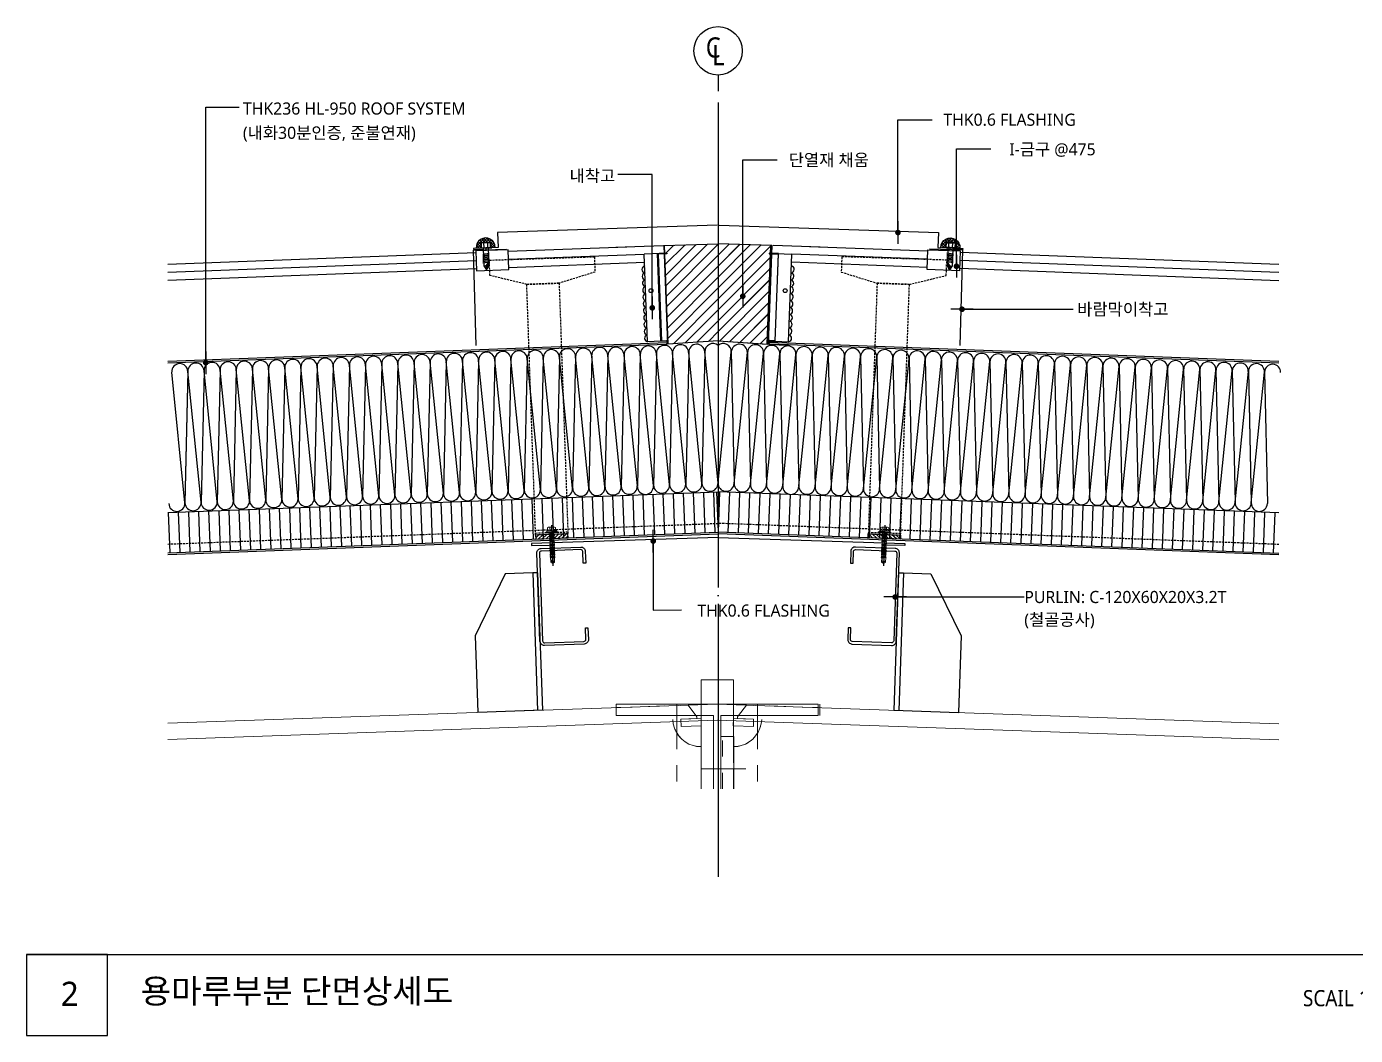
# Model space of a CAD drawing. Header units: millimetres. Extents: x -1365 to 31821, y 84 to 2865.
# Drawn here: x 23780 to 25424, y 105 to 1353 of the extents above; entities that cross this region are included whole.
import ezdxf
from ezdxf.enums import TextEntityAlignment as Align

# ---------------------------------------------------------------- set-up
doc = ezdxf.new("R2010")
doc.units = ezdxf.units.MM
doc.header["$LTSCALE"] = 10
for name, pattern in [('CEN', [62, 60, -1, 0, -1]), ('CENTER', [2, 1.25, -0.25, 0.25, -0.25]), ('HID', [0.375, 0.25, -0.125]), ('XKITLINE00', [0]), ('XKITLINE02', [4, 2, -2])]:
    doc.linetypes.add(name, pattern=pattern)
for name, color, linetype in [('0-8', 8, 'Continuous'), ('1', 7, 'Continuous'), ('2', 1, 'CENTER'), ('3', 3, 'Continuous'), ('3SEC', 3, 'Continuous'), ('4ELE', 4, 'Continuous'), ('6', 6, 'Continuous'), ('[]단열재', 8, 'Continuous'), ('A-ELE-9', 9, 'Continuous'), ('A-STL4', 4, 'Continuous'), ('AA-AXIS-BUBL', 3, 'Continuous'), ('AA-AXIS-LINE', 1, 'CEN'), ('AA-CLXK-CNTL(BLBR)', 11, 'CEN'), ('BOLT', 7, 'Continuous'), ('DIM', 7, 'Continuous'), ('ETC', 8, 'Continuous'), ('SYM-LEAD', 6, 'Continuous'), ('TEXT', 3, 'Continuous'), ('기호', 7, 'Continuous'), ('치수선', 1, 'Continuous')]:
    doc.layers.add(name, color=color, linetype=linetype)
for name, color, linetype, lineweight in [('_0', 7, 'Continuous', 15), ('Part', 1, 'Continuous', 0), ('SCREW', 9, 'Continuous', 5)]:
    doc.layers.add(name, color=color, linetype=linetype, lineweight=lineweight)
doc.styles.add('돋움', font='malgun.ttf', dxfattribs={"width": 0.9})
doc.styles.add('맑은고딕', font='malgun.ttf')
doc.styles.add('스타일1', font='malgun.ttf')
doc.dimstyles.new('GAUN-10', dxfattribs={"dimscale": 10, "dimtxt": 1.5, "dimasz": 0.7, "dimexe": 1, "dimexo": 1, "dimgap": 0.5, "dimtad": 1, "dimdec": 0, "dimzin": 1, "dimdsep": 46, "dimlunit": 6, "dimtxsty": '맑은고딕', "dimblk": 'CJDOT', "dimcen": 0.09, "dimdle": 1, "dimclrd": 256, "dimclre": 256, "dimclrt": 3, "dimadec": 0, "dimazin": 0, "dimtfac": 1, "dimtdec": 0, "dimtix": 1, "dimtmove": 2, "dimatfit": 3, "dimldrblk": 'CJDOT', "dimfxl": 1, "dimtolj": 1, "dimtzin": 1, "dimarcsym": 0})
pattern_1 = [(45.13625417, (-4808169.62, 2404496.118), (-6.751189883, 6.71915621), [])]

# ---------------------------------------------------------------- blocks, each defined once
blk = doc.blocks.new('AFSFSADFASDF')
at = {"layer": '0-8'}
h = blk.add_hatch(dxfattribs=at)
h.set_pattern_fill('ANSI37', color=256, scale=20, angle=-1.9284)
h.set_pattern_definition([(43.07158, (-4934.1666, -2357.663), (-1.7072787, 1.8262528), []), (133.07158, (-4934.1666, -2357.663), (-1.8262528, -1.7072787), [])])
edge = h.paths.add_edge_path()
edge.add_arc((-22, 77.9), 9.93, 107.6261, 108.5104)
edge.add_line((-25.2, 87.4), (-25.2, 87.3))
edge.add_line((-25.2, 87.3), (-25, 87.4))
edge = h.paths.add_edge_path()
edge.add_line((-35.2, 81.9), (-33.2, 81.9))
edge.add_line((-33.2, 81.9), (-33.2, 87.9))
edge.add_line((-33.2, 87.9), (-33.1, 87.9))
edge.add_line((-33.1, 87.9), (-27.6, 87.9))
edge.add_line((-27.6, 87.9), (-22.1, 87.9))
edge.add_line((-22.1, 87.9), (-22, 87.9))
edge.add_line((-22, 87.9), (-22, 81.9))
edge.add_line((-22, 81.9), (-20, 81.9))
edge.add_line((-20, 81.9), (-20, 81.5))
edge.add_line((-20, 81.5), (-15.9, 81.5))
edge.add_arc((-27.6, 82), 11.7, 357.6088, 542.3912)
edge.add_line((-39.3, 81.5), (-35.2, 81.5))
edge.add_line((-35.2, 81.5), (-35.2, 81.9))
at = {"layer": '6'}
for p, q in [((-33.2, 87.9), (-22, 87.9)), ((-33.2, 87.9), (-33.2, 81.9)), ((-30, 87.4), (-30, 81.9)), ((-25.2, 87.4), (-25.2, 81.9)), ((-22, 87.9), (-22, 81.9)), ((-35.2, 81.9), (-20, 81.9)), ((-35.2, 81.9), (-35.2, 81.3)), ((-35.2, 81.3), (-20, 81.3)), ((-31.6, 73.7), (-23.6, 74.7)), ((-31.6, 72.2), (-23.6, 73.2)), ((-31.6, 70.7), (-23.6, 71.7)), ((-31.6, 69.2), (-23.6, 70.2)), ((-31.6, 67.7), (-23.6, 68.7)), ((-31.6, 66.2), (-23.6, 67.2)), ((-20, 81.9), (-20, 81.3)), ((-31.6, 64.7), (-23.6, 65.7)), ((-31.6, 63.2), (-23.6, 64.2)), ((-30.6, 59.1), (-27.6, 54.1)), ((-28, 58.6), (-24.7, 63.7)), ((-28, 58.6), (-27.6, 54.1)), ((-24.6, 64.1), (-27.6, 54.1)), ((-27.6, 54.1), (-24.6, 58.8))]:
    blk.add_line(p, q, dxfattribs=at)
at = {"layer": '6', "linetype": 'Continuous'}
for p, q in [((-30.6, 81.3), (-30.6, 59.1)), ((-24.6, 81.3), (-24.6, 58.8))]:
    blk.add_line(p, q, dxfattribs=at)
at = {"layer": '6'}
for centre, radius, start, end in [((-33.1, 77.9), 9.93, 71.4896, 90.2697), ((-27.6, 82), 5.86, 65.8363, 114.1637), ((-22, 77.9), 9.93, 89.7303, 108.5104), ((-29.6, 57.2), 2.12, 40.9509, 118.0919)]:
    blk.add_arc(centre, radius, start, end, dxfattribs=at)
at = {"layer": '치수선'}
blk.add_arc((-27.6, 82), 11.7, 357.6088, 182.3912, dxfattribs=at)
blk = doc.blocks.new('dsgfdsgsfdgfdsgsdfgfdsg')
at = {"layer": 'AA-CLXK-CNTL(BLBR)', "color": 1}
blk.add_line((-48395.6, -8302.7), (-48395.6, -8353), dxfattribs=at)
at = {"layer": 'SCREW', "color": 8}
for p, q in [((-48403.6, -8311.4), (-48401.1, -8310.2)), ((-48403.6, -8311.4), (-48387.6, -8311.4)), ((-48403.6, -8311.4), (-48403.3, -8312.2)), ((-48388, -8312.2), (-48403.3, -8312.2)), ((-48400.6, -8305.7), (-48400.6, -8309.4)), ((-48399.3, -8305.2), (-48392, -8305.2)), ((-48398.8, -8314.1), (-48392.5, -8313.6)), ((-48398.8, -8314.1), (-48398.1, -8313.7)), ((-48398.8, -8314.1), (-48398.1, -8314.4)), ((-48398.8, -8315.9), (-48392.5, -8315.4)), ((-48398.8, -8315.9), (-48398.1, -8315.5)), ((-48398.8, -8315.9), (-48398.1, -8316.2)), ((-48398.8, -8317.7), (-48392.5, -8317.2)), ((-48398.8, -8317.7), (-48398.1, -8317.3)), ((-48398.1, -8313.7), (-48398.1, -8312.2)), ((-48398.1, -8313.7), (-48393.2, -8313.2)), ((-48398.1, -8314.4), (-48393.2, -8313.9)), ((-48398.1, -8315.5), (-48398.1, -8314.4)), ((-48398.1, -8315.5), (-48398.1, -8314.4)), ((-48398.1, -8315.5), (-48393.2, -8315)), ((-48398.1, -8316.2), (-48393.2, -8315.7)), ((-48398.1, -8317.3), (-48398.1, -8316.2)), ((-48398.1, -8317.3), (-48398.1, -8316.2)), ((-48398.1, -8317.3), (-48393.2, -8316.8)), ((-48397.9, -8305.7), (-48397.9, -8309.4)), ((-48393.4, -8305.7), (-48393.4, -8309.4)), ((-48393.2, -8313.2), (-48393.2, -8312.2)), ((-48392.5, -8313.6), (-48393.2, -8313.2)), ((-48392.5, -8313.6), (-48393.2, -8313.9)), ((-48393.2, -8315), (-48393.2, -8313.9)), ((-48393.2, -8315), (-48393.2, -8313.9)), ((-48392.5, -8315.4), (-48393.2, -8315)), ((-48392.5, -8315.4), (-48393.2, -8315.7)), ((-48393.2, -8316.8), (-48393.2, -8315.7)), ((-48393.2, -8316.8), (-48393.2, -8315.7)), ((-48392.5, -8317.2), (-48393.2, -8316.8)), ((-48392.5, -8317.2), (-48393.2, -8317.5)), ((-48390.6, -8305.7), (-48390.6, -8309.4)), ((-48387.6, -8311.4), (-48390.1, -8310.2)), ((-48387.6, -8311.4), (-48388, -8312.2)), ((-48398.8, -8317.7), (-48398.1, -8318)), ((-48398.8, -8319.5), (-48392.5, -8319)), ((-48398.8, -8319.5), (-48398.1, -8319.1)), ((-48398.8, -8319.5), (-48398.1, -8319.8)), ((-48398.8, -8321.3), (-48392.5, -8320.8)), ((-48398.8, -8321.3), (-48398.1, -8320.9)), ((-48398.8, -8321.3), (-48398.1, -8321.6)), ((-48398.8, -8323.1), (-48392.5, -8322.6)), ((-48398.8, -8323.1), (-48398.1, -8322.7)), ((-48398.8, -8323.1), (-48398.1, -8323.4)), ((-48398.8, -8324.9), (-48392.5, -8324.4)), ((-48398.8, -8324.9), (-48398.1, -8324.5)), ((-48398.8, -8324.9), (-48398.1, -8325.2)), ((-48398.8, -8326.7), (-48392.5, -8326.2)), ((-48398.8, -8326.7), (-48398.1, -8326.3)), ((-48398.8, -8326.7), (-48398.1, -8327)), ((-48398.8, -8328.5), (-48392.5, -8328)), ((-48398.8, -8328.5), (-48398.1, -8328.1)), ((-48398.8, -8328.5), (-48398.1, -8328.8)), ((-48398.8, -8330.3), (-48392.5, -8329.8)), ((-48398.8, -8330.3), (-48398.1, -8329.9)), ((-48398.8, -8330.3), (-48398.1, -8330.6)), ((-48398.8, -8332.1), (-48392.5, -8331.6)), ((-48398.8, -8332.1), (-48398.1, -8331.7)), ((-48398.8, -8332.1), (-48398.1, -8332.4)), ((-48398.8, -8333.9), (-48392.5, -8333.4)), ((-48398.8, -8333.9), (-48398.1, -8333.5)), ((-48398.8, -8333.9), (-48398.1, -8334.2)), ((-48398.1, -8318), (-48393.2, -8317.5)), ((-48398.1, -8320.9), (-48398.1, -8318)), ((-48398.1, -8319.1), (-48398.1, -8318)), ((-48398.1, -8319.1), (-48393.2, -8318.6)), ((-48398.1, -8319.8), (-48393.2, -8319.3)), ((-48398.1, -8320.9), (-48398.1, -8319.8)), ((-48398.1, -8320.9), (-48393.2, -8320.4)), ((-48398.1, -8321.6), (-48393.2, -8321.1)), ((-48398.1, -8322.7), (-48398.1, -8321.6)), ((-48398.1, -8322.7), (-48393.2, -8322.2)), ((-48398.1, -8323.4), (-48393.2, -8322.9)), ((-48398.1, -8324.5), (-48398.1, -8323.4)), ((-48398.1, -8324.5), (-48393.2, -8324)), ((-48398.1, -8325.2), (-48393.2, -8324.7)), ((-48398.1, -8326.3), (-48398.1, -8325.2)), ((-48398.1, -8326.3), (-48393.2, -8325.8)), ((-48398.1, -8327), (-48393.2, -8326.5)), ((-48398.1, -8328.1), (-48398.1, -8327)), ((-48398.1, -8328.1), (-48393.2, -8327.6)), ((-48398.1, -8328.8), (-48393.2, -8328.3)), ((-48398.1, -8329.9), (-48398.1, -8328.8)), ((-48398.1, -8329.9), (-48393.2, -8329.4)), ((-48398.1, -8330.6), (-48393.2, -8330.1)), ((-48398.1, -8331.7), (-48398.1, -8330.6)), ((-48398.1, -8331.7), (-48393.2, -8331.2)), ((-48398.1, -8332.4), (-48393.2, -8331.9)), ((-48398.1, -8333.5), (-48398.1, -8332.4)), ((-48398.1, -8333.5), (-48393.2, -8333)), ((-48398.1, -8334.2), (-48393.2, -8333.7)), ((-48393.2, -8318.6), (-48393.2, -8317.5)), ((-48393.2, -8318.6), (-48393.2, -8317.5)), ((-48392.5, -8319), (-48393.2, -8318.6)), ((-48392.5, -8319), (-48393.2, -8319.3)), ((-48393.2, -8320.4), (-48393.2, -8319.3)), ((-48393.2, -8320.4), (-48393.2, -8319.3)), ((-48392.5, -8320.8), (-48393.2, -8320.4)), ((-48392.5, -8320.8), (-48393.2, -8321.1)), ((-48393.2, -8322.2), (-48393.2, -8321.1)), ((-48392.5, -8322.6), (-48393.2, -8322.2)), ((-48392.5, -8322.6), (-48393.2, -8322.9)), ((-48393.2, -8324), (-48393.2, -8322.9)), ((-48392.5, -8324.4), (-48393.2, -8324)), ((-48392.5, -8324.4), (-48393.2, -8324.7)), ((-48393.2, -8325.8), (-48393.2, -8324.7)), ((-48392.5, -8326.2), (-48393.2, -8325.8)), ((-48392.5, -8326.2), (-48393.2, -8326.5)), ((-48393.2, -8327.6), (-48393.2, -8326.5)), ((-48392.5, -8328), (-48393.2, -8327.6)), ((-48392.5, -8328), (-48393.2, -8328.3)), ((-48393.2, -8329.4), (-48393.2, -8328.3)), ((-48392.5, -8329.8), (-48393.2, -8329.4)), ((-48392.5, -8329.8), (-48393.2, -8330.1)), ((-48393.2, -8331.2), (-48393.2, -8330.1)), ((-48392.5, -8331.6), (-48393.2, -8331.2)), ((-48392.5, -8331.6), (-48393.2, -8331.9)), ((-48393.2, -8333), (-48393.2, -8331.9)), ((-48392.5, -8333.4), (-48393.2, -8333)), ((-48392.5, -8333.4), (-48393.2, -8333.7)), ((-48393.2, -8334.8), (-48393.2, -8333.7)), ((-48398.8, -8335.7), (-48392.5, -8335.2)), ((-48398.8, -8335.7), (-48398.1, -8335.3)), ((-48398.8, -8335.7), (-48398.1, -8336)), ((-48398.8, -8337.5), (-48392.5, -8337)), ((-48398.8, -8337.5), (-48398.1, -8337.1)), ((-48398.8, -8337.5), (-48398.1, -8337.8)), ((-48398.8, -8339.3), (-48392.5, -8338.8)), ((-48398.8, -8339.3), (-48398.1, -8338.9)), ((-48398.8, -8339.3), (-48398.1, -8339.6)), ((-48398.8, -8341.1), (-48392.5, -8340.6)), ((-48398.8, -8341.1), (-48398.1, -8340.7)), ((-48398.8, -8341.1), (-48398.1, -8341.4)), ((-48398.8, -8342.9), (-48392.5, -8342.4)), ((-48398.8, -8342.9), (-48398.1, -8342.5)), ((-48398.8, -8342.9), (-48398.1, -8343.2)), ((-48398.1, -8335.3), (-48398.1, -8334.2)), ((-48398.1, -8335.3), (-48393.2, -8334.8)), ((-48398.1, -8336), (-48393.2, -8335.5)), ((-48398.1, -8337.1), (-48398.1, -8336)), ((-48398.1, -8337.1), (-48393.2, -8336.6)), ((-48398.1, -8337.8), (-48393.2, -8337.3)), ((-48398.1, -8338.9), (-48398.1, -8337.8)), ((-48398.1, -8338.9), (-48393.2, -8338.4)), ((-48398.1, -8339.6), (-48393.2, -8339.1)), ((-48398.1, -8340.7), (-48398.1, -8339.6)), ((-48398.1, -8340.7), (-48393.2, -8340.2)), ((-48398.1, -8341.4), (-48393.2, -8340.9)), ((-48398.1, -8342.5), (-48398.1, -8341.4)), ((-48398.1, -8342.5), (-48393.2, -8342)), ((-48398.1, -8343.2), (-48397, -8343.1)), ((-48397.9, -8348.4), (-48397.9, -8343.2)), ((-48397.9, -8343.2), (-48397.9, -8343.2)), ((-48397.4, -8344), (-48397.9, -8344.2)), ((-48395.6, -8350.2), (-48397.9, -8348.4)), ((-48397.8, -8348.2), (-48397.8, -8344.1)), ((-48395.6, -8350.2), (-48397.8, -8348.2)), ((-48397, -8343.1), (-48397.4, -8344)), ((-48397.4, -8344), (-48397.4, -8347.4)), ((-48397.4, -8347.4), (-48395.6, -8350.2)), ((-48396, -8343), (-48393.1, -8342.7)), ((-48394.8, -8347.2), (-48395.6, -8350.2)), ((-48395.6, -8350.2), (-48393.1, -8348.4)), ((-48394.8, -8347.2), (-48393.1, -8348.4)), ((-48392.5, -8335.2), (-48393.2, -8334.8)), ((-48392.5, -8335.2), (-48393.2, -8335.5)), ((-48393.2, -8336.6), (-48393.2, -8335.5)), ((-48392.5, -8337), (-48393.2, -8336.6)), ((-48392.5, -8337), (-48393.2, -8337.3)), ((-48393.2, -8338.4), (-48393.2, -8337.3)), ((-48392.5, -8338.8), (-48393.2, -8338.4)), ((-48392.5, -8338.8), (-48393.2, -8339.1)), ((-48393.2, -8340.2), (-48393.2, -8339.1)), ((-48392.5, -8340.6), (-48393.2, -8340.2)), ((-48392.5, -8340.6), (-48393.2, -8340.9)), ((-48393.2, -8342), (-48393.2, -8340.9)), ((-48392.5, -8342.4), (-48393.2, -8342)), ((-48392.5, -8342.4), (-48393.1, -8342.7)), ((-48393.1, -8342.7), (-48393.1, -8348.4))]:
    blk.add_line(p, q, dxfattribs=at)
blk.add_lwpolyline([(-48389.6, -8310), (-48389.6, -8309.5, 0.414214), (-48389.8, -8309.4), (-48400.6, -8309.4), (-48401.5, -8309.4, 0.414214), (-48401.6, -8309.5), (-48401.6, -8310, 0.414214), (-48401.5, -8310.2), (-48389.8, -8310.2, 0.414214)], format="xyb", close=True, dxfattribs=at)
for centre, radius, start, end in [((-48399.3, -8307.2), 2.07, 48.3968, 131.6032), ((-48395.6, -8310.3), 5.11, 63.8596, 116.1404), ((-48392, -8307.2), 2.07, 48.3968, 131.6032), ((-48396.3, -8344.4), 1.41, 2.6881, 120.338), ((-48405, -8346.3), 10.3, 354.5451, 11.0231)]:
    blk.add_arc(centre, radius, start, end, dxfattribs=at)
blk = doc.blocks.new('sfsfdafasgf')
at = {"layer": '1'}
h = blk.add_hatch(dxfattribs=at)
h.set_pattern_fill('ANSI31', color=256, angle=-6.0729)
h.set_pattern_definition([(38.927099766, (-5138373.1993, 6729294.5468), (-1.994951182, 2.4699787006), [])])
h.paths.add_polyline_path([(-927.1, 495.5), (-927.2, 490.5), (-887.2, 489.2), (-887.1, 494.2)])
blk.add_lwpolyline([(-927.1, 495.5), (-927.2, 490.5), (-887.2, 489.2), (-887.1, 494.2)], close=True, dxfattribs=at)
at = {"layer": '4ELE', "linetype": 'HID'}
for points in [[(-831.6, 815), (-876.8, 804.3), (-916.8, 805.6), (-961.5, 819.6), (-960.9, 838.6), (-831, 834), (-831.6, 815)], [(-876.8, 804.3), (-887.1, 494.2), (-927.1, 495.5), (-916.8, 805.6)]]:
    blk.add_lwpolyline(points, close=True, dxfattribs=at)
at = {"layer": '_0', "linetype": 'ByBlock'}
blk.add_lwpolyline([(-887.1, 494.2), (-927.1, 495.5), (-927.2, 490.5), (-887.2, 489.2)], close=True, dxfattribs=at)
at = {"xscale": -1, "rotation": 358.1013737809316}
blk.add_blockref('dsgfdsgsfdgfdsgsdfgfdsg', (-49000.7, 10407.9), dxfattribs=at)
blk = doc.blocks.new('CJDOT')
blk.add_line((-2, 0), (2, 0))
at = {"const_width": 0.5}
blk.add_lwpolyline([(-0.25, 0, 1), (0.25, 0, 1)], format="xyb", close=True, dxfattribs=at)
blk = doc.blocks.new('PURLIN-120x60')
at = {"layer": 'A-ELE-9', "linetype": 'ByBlock'}
for p, q in [((-40, 170), (-80, 95)), ((-6, 170), (-40, 170)), ((-6, 170), (-6, 0)), ((0, 170), (0, 0)), ((-80, 95), (-80, 0)), ((0, 0), (-80, 0))]:
    blk.add_line(p, q, dxfattribs=at)
at = {"layer": 'A-ELE-9'}
blk.add_line((0, 170), (-6, 170), dxfattribs=at)
at = {"layer": 'A-STL4'}
blk.add_lwpolyline([(56.8, 100), (60, 100), (60, 85.4, -0.414214), (54.6, 80), (5.5, 80, -0.414214), (0, 85.4), (0, 194.6, -0.414214), (5.5, 200), (54.6, 200, -0.414214), (60, 194.6), (60, 180), (56.8, 180), (56.8, 194.3, 0.414214), (54.3, 196.8), (5.8, 196.8, 0.414214), (3.2, 194.3), (3.2, 85.7, 0.414214), (5.8, 83.2), (54.3, 83.2, 0.414214), (56.8, 85.7)], format="xyb", close=True, dxfattribs=at)

msp = doc.modelspace()

# ---------------------------------------------------------------- hatches: boundary and pattern name
at = {"layer": '1', "linetype": 'Continuous'}
h = msp.add_hatch(dxfattribs=at)
h.set_pattern_fill('ANSI31', color=8, scale=3, angle=0.1363, style=0)
h.set_pattern_definition(pattern_1)
h.paths.add_polyline_path([(24569.3, 1082.2), (24635.9, 1084.2), (24635.9, 964.3), (24573.9, 960.1)])
h = msp.add_hatch(dxfattribs=at)
h.set_pattern_fill('ANSI31', color=8, scale=3, angle=0.1363, style=0)
h.set_pattern_definition(pattern_1)
h.paths.add_polyline_path([(24701.2, 1082.2), (24635.9, 1084.2), (24635.9, 964.3), (24696.6, 960.1)])
h = msp.add_hatch(dxfattribs=at)
h.set_pattern_fill('ANSI31', color=8, scale=3, angle=0.1363, style=0)
h.set_pattern_definition(pattern_1)
h.paths.add_polyline_path([(24702.5, 1082.2), (24635.9, 1084.2), (24635.9, 964.3), (24697.9, 960.1)])
at = {"layer": '[]단열재'}
h = msp.add_hatch(dxfattribs=at)
h.set_pattern_fill('ANSI31', color=256, scale=100, angle=45)
h.set_pattern_definition([(272.1544, (24550.193, 919.3), (12.49116, 0.4699), [])])
h.paths.add_polyline_path([(23955.4, 751.8), (23955.4, 701.8), (24635.8, 727.4), (24633.9, 777.3)])
h = msp.add_hatch(dxfattribs=at)
h.set_pattern_fill('ANSI31', color=256, scale=100, angle=45)
h.set_pattern_definition([(87.8456, (24635.877, 725.384), (-12.49116, 0.4699), [])])
h.paths.add_polyline_path([(25329.4, 701.3), (25329.4, 751.3), (24637.8, 777.3), (24636, 727.4)])

# ---------------------------------------------------------------- linework, layer by layer
for p, q in [((24363.1, 1079.6), (24363.1, 1079.6)), ((24572.6, 1072.5), (24544.6, 1071.4)), ((24569.3, 1082.4), (24573.8, 960.2)), ((24702.5, 1082.4), (24697.9, 960.2)), ((24699.1, 1072.5), (24727.1, 1071.4)), ((24908.6, 1079.6), (24908.6, 1079.6)), ((24565.1, 963.7), (24548.7, 963.1)), ((24706.6, 963.7), (24723, 963.1)), ((23780.5, 205), (27217.4, 205))]:
    msp.add_line(p, q)
msp.add_lwpolyline([(23780.5, 105), (23880.5, 105), (23880.5, 205), (23780.5, 205)], close=True)
at = {"layer": '1', "color": 7}
for p, q in [((24548.7, 963.1), (24544.6, 1071.4)), ((24723, 963.1), (24727.1, 1071.4))]:
    msp.add_line(p, q, dxfattribs=at)
at = {"layer": '1', "color": 8, "linetype": 'Continuous'}
for p, q in [((24279.8, 937.6), (24276.2, 774.9)), ((24296.1, 775.6), (24279.8, 937.6)), ((24299.7, 938.4), (24296.1, 775.6)), ((24316.1, 776.4), (24299.7, 938.4)), ((24319.7, 939.1), (24316.1, 776.4)), ((24336.1, 777.2), (24319.7, 939.1)), ((24339.7, 939.9), (24336.1, 777.2)), ((24356.1, 777.9), (24339.7, 939.9)), ((24359.7, 940.6), (24356.1, 777.9)), ((24376.1, 778.7), (24359.7, 940.6)), ((24379.7, 941.4), (24376.1, 778.7)), ((24396.1, 779.4), (24379.7, 941.4)), ((24399.7, 942.1), (24396.1, 779.4)), ((24416.1, 780.2), (24399.7, 942.1)), ((24419.7, 942.9), (24416.1, 780.2)), ((24436, 780.9), (24419.7, 942.9)), ((24439.6, 943.6), (24436, 780.9)), ((24456, 781.7), (24439.6, 943.6)), ((24459.6, 944.4), (24456, 781.7)), ((24476, 782.4), (24459.6, 944.4)), ((24479.6, 945.1), (24476, 782.4)), ((24496, 783.2), (24479.6, 945.1)), ((24499.6, 945.9), (24496, 783.2)), ((24516, 783.9), (24499.6, 945.9)), ((24519.6, 946.6), (24516, 783.9)), ((24536, 784.7), (24519.6, 946.6)), ((24539.6, 947.4), (24536, 784.7)), ((24539.6, 947.4), (24536, 784.7)), ((24539.8, 946.2), (24539.6, 947.4)), ((24556, 785.4), (24539.6, 947.4)), ((24559.6, 948.1), (24556, 785.4)), ((24575.9, 786.2), (24559.6, 948.1)), ((24579.5, 948.9), (24575.9, 786.2)), ((24595.9, 786.9), (24579.5, 948.9)), ((24599.5, 949.6), (24595.9, 786.9)), ((24615.9, 787.7), (24599.5, 949.6)), ((24619.5, 950.4), (24615.9, 787.7)), ((24635.9, 788.4), (24619.5, 950.4)), ((24635.9, 788.4), (24652.2, 950.4)), ((24652.2, 950.4), (24655.8, 787.7)), ((24655.8, 787.7), (24672.2, 949.6)), ((24672.2, 949.6), (24675.8, 786.9)), ((24675.8, 786.9), (24692.2, 948.9)), ((24692.2, 948.9), (24695.8, 786.2)), ((24695.8, 786.2), (24712.2, 948.1)), ((24712.2, 948.1), (24715.8, 785.4)), ((24715.8, 785.4), (24732.2, 947.4)), ((24731.9, 946.2), (24732.2, 947.4)), ((24732.2, 947.4), (24735.8, 784.7)), ((24732.2, 947.4), (24735.8, 784.7)), ((24735.8, 784.7), (24752.2, 946.6)), ((24752.2, 946.6), (24755.8, 783.9)), ((24755.8, 783.9), (24772.1, 945.9)), ((24772.1, 945.9), (24775.8, 783.2)), ((24775.8, 783.2), (24792.1, 945.1)), ((24792.1, 945.1), (24795.7, 782.4)), ((24795.7, 782.4), (24812.1, 944.4)), ((24812.1, 944.4), (24815.7, 781.7)), ((24815.7, 781.7), (24832.1, 943.6)), ((24832.1, 943.6), (24835.7, 780.9)), ((24835.7, 780.9), (24852.1, 942.9)), ((24852.1, 942.9), (24855.7, 780.2)), ((24855.7, 780.2), (24872.1, 942.1)), ((24872.1, 942.1), (24875.7, 779.4)), ((24875.7, 779.4), (24892.1, 941.4)), ((24892.1, 941.4), (24895.7, 778.7)), ((24895.7, 778.7), (24912.1, 940.6)), ((24912.1, 940.6), (24915.7, 777.9)), ((24915.7, 777.9), (24932, 939.9)), ((24932, 939.9), (24935.6, 777.2)), ((24935.6, 777.2), (24952, 939.1)), ((24952, 939.1), (24955.6, 776.4)), ((24955.6, 776.4), (24972, 938.4)), ((24972, 938.4), (24975.6, 775.6)), ((24975.6, 775.6), (24992, 937.6)), ((24992, 937.6), (24995.6, 774.9)), ((23976.4, 763.6), (23960, 925.6)), ((23976.4, 763.6), (23960, 925.6)), ((23980, 926.7), (23976.4, 764)), ((23980, 926.3), (23976.4, 763.6)), ((23996.4, 764.4), (23980, 926.3)), ((24000, 927.1), (23996.4, 764.4)), ((24016.3, 765.1), (24000, 927.1)), ((24019.9, 927.8), (24016.3, 765.1)), ((24036.3, 765.9), (24019.9, 927.8)), ((24039.9, 928.6), (24036.3, 765.9)), ((24056.3, 766.6), (24039.9, 928.6)), ((24059.9, 929.7), (24056.3, 767)), ((24076.3, 767.4), (24059.9, 929.3)), ((24079.9, 930.1), (24076.3, 767.4)), ((24096.3, 768.1), (24079.9, 930.1)), ((24099.9, 930.9), (24096.3, 768.1)), ((24116.3, 768.9), (24099.9, 930.9)), ((24119.9, 931.6), (24116.3, 768.9)), ((24136.3, 769.6), (24119.9, 931.6)), ((24139.9, 932.8), (24136.2, 770)), ((24156.2, 770.4), (24139.9, 932.4)), ((24159.8, 933.1), (24156.2, 770.4)), ((24176.2, 771.1), (24159.8, 933.1)), ((24179.8, 933.9), (24176.2, 771.1)), ((24196.2, 771.9), (24179.8, 933.9)), ((24199.8, 934.6), (24196.2, 771.9)), ((24216.2, 772.6), (24199.8, 934.6)), ((24219.8, 935.4), (24216.2, 772.6)), ((24236.2, 773.4), (24219.8, 935.4)), ((24239.8, 936.1), (24236.2, 773.4)), ((24256.2, 774.1), (24239.8, 936.1)), ((24259.8, 936.9), (24256.2, 774.1)), ((24276.2, 774.9), (24259.8, 936.9)), ((24995.6, 774.9), (25012, 936.9)), ((25012, 936.9), (25015.6, 774.1)), ((25015.6, 774.1), (25032, 936.1)), ((25032, 936.1), (25035.6, 773.4)), ((25035.6, 773.4), (25052, 935.4)), ((25052, 935.4), (25055.6, 772.6)), ((25055.6, 772.6), (25071.9, 934.6)), ((25071.9, 934.6), (25075.5, 771.9)), ((25075.5, 771.9), (25091.9, 933.9)), ((25091.9, 933.9), (25095.5, 771.1)), ((25095.5, 771.1), (25111.9, 933.1)), ((25111.9, 933.1), (25115.5, 770.4)), ((25115.5, 770.4), (25131.9, 932.4)), ((25131.9, 932.8), (25135.5, 770)), ((25135.5, 769.6), (25151.9, 931.6)), ((25151.9, 931.6), (25155.5, 768.9)), ((25155.5, 768.9), (25171.9, 930.9)), ((25171.9, 930.9), (25175.5, 768.1)), ((25175.5, 768.1), (25191.9, 930.1)), ((25191.9, 930.1), (25195.5, 767.4)), ((25195.5, 767.4), (25211.8, 929.3)), ((25211.8, 929.7), (25215.4, 767)), ((25215.4, 766.6), (25231.8, 928.6)), ((25231.8, 928.6), (25235.4, 765.9)), ((25235.4, 765.9), (25251.8, 927.8)), ((25251.8, 927.8), (25255.4, 765.1)), ((25255.4, 765.1), (25271.8, 927.1)), ((25271.8, 927.1), (25275.4, 764.4)), ((25275.4, 764.4), (25291.8, 926.3)), ((25291.8, 926.7), (25295.4, 764)), ((25291.8, 926.3), (25295.4, 763.6)), ((25295.4, 763.6), (25311.8, 925.6)), ((25295.4, 763.6), (25311.8, 925.6)), ((25311.8, 925.6), (25315.4, 762.9)), ((25311.8, 925.6), (25315.4, 762.9))]:
    msp.add_line(p, q, dxfattribs=at)
at = {"layer": '1', "color": 7}
for points in [[(24548.9, 959.3), (24571.9, 960.1, 0.730147), (24571.7, 963.9), (24565.1, 963.7), (24561, 1072), (24572.6, 1072.5), (24572.6, 1071.9), (24561.7, 1071.5), (24565.7, 964.3), (24571.8, 964.5, -0.759988), (24572, 959.5), (24548.9, 958.7)], [(24722.9, 959.3), (24699.9, 960.1, -0.730147), (24700, 963.9), (24706.6, 963.7), (24710.7, 1072), (24699.1, 1072.5), (24699.1, 1071.9), (24710.1, 1071.5), (24706.1, 964.3), (24700, 964.5, 0.759988), (24699.8, 959.5), (24722.9, 958.7)]]:
    msp.add_lwpolyline(points, format="xyb", close=True, dxfattribs=at)
at = {"layer": '1', "color": 8, "linetype": 'Continuous'}
for points in [[(24635.9, 964.3), (24573.9, 960.1), (24569.3, 1082.2), (24635.9, 1084.2)], [(24635.9, 964.3), (24696.6, 960.1), (24701.2, 1082.2), (24635.9, 1084.2)], [(24635.9, 964.3), (24697.9, 960.1), (24702.5, 1082.2), (24635.9, 1084.2)]]:
    msp.add_lwpolyline(points, dxfattribs=at)
at = {"layer": '1', "linetype": 'Continuous'}
for centre, start, end in [((24546, 1052.5), 100.5249, 263.7865), ((24725.8, 1052.5), 276.2135, 79.4751), ((24546.3, 1043.9), 100.5249, 263.7865), ((24546.6, 1035.4), 100.5249, 263.7865), ((24725.1, 1035.4), 276.2135, 79.4751), ((24725.4, 1043.9), 276.2135, 79.4751), ((24546.9, 1026.9), 100.5249, 263.7865), ((24547.3, 1018.4), 100.5249, 263.7865), ((24724.5, 1018.4), 276.2135, 79.4751), ((24724.8, 1026.9), 276.2135, 79.4751), ((24547.6, 1009.9), 100.5249, 263.7865), ((24547.9, 1001.4), 100.5249, 263.7865), ((24723.8, 1001.4), 276.2135, 79.4751), ((24724.2, 1009.9), 276.2135, 79.4751), ((24548.2, 992.9), 100.5249, 263.7865), ((24548.5, 984.4), 100.5249, 263.7865), ((24723.2, 984.4), 276.2135, 79.4751), ((24723.5, 992.9), 276.2135, 79.4751), ((24548.9, 975.9), 100.5249, 263.7865), ((24722.9, 975.9), 276.2135, 79.4751)]:
    msp.add_arc(centre, 4.3, start, end, dxfattribs=at)
at = {"layer": '1', "color": 8, "linetype": 'Continuous'}
for centre, start, end in [((24449.6, 944.4), 2.1544, 182.1544), ((24469.6, 945), 2.1544, 182.1544), ((24489.5, 946), 2.1544, 182.1544), ((24509.6, 946.3), 2.1544, 182.1544), ((24529.6, 947), 2.1544, 182.1544), ((24549.6, 947.8), 2.1544, 182.1544), ((24569.6, 948.5), 2.1544, 182.1544), ((24589.5, 949.3), 2.1544, 182.1544), ((24609.5, 950), 2.1544, 182.1544), ((24629.5, 950.8), 50.471, 182.1544), ((24642.2, 950.8), 357.8456, 129.529), ((24662.2, 950), 357.8456, 177.8456), ((24682.2, 949.3), 357.8456, 177.8456), ((24702.2, 948.5), 357.8456, 177.8456), ((24722.2, 947.8), 357.8456, 177.8456), ((24742.2, 947), 357.8456, 177.8456), ((24762.2, 946.3), 357.8456, 177.8456), ((24782.2, 946), 357.8456, 177.8456), ((24802.2, 945), 357.8456, 177.8456), ((24822.2, 944.4), 357.8456, 177.8456), ((24010, 927.5), 2.1544, 182.1544), ((24029.9, 928.2), 2.1544, 182.1544), ((24049.9, 929), 2.1544, 182.1544), ((24069.9, 929.7), 2.1544, 182.1544), ((24089.9, 930.5), 2.1544, 182.1544), ((24109.9, 931.2), 2.1544, 182.1544), ((24129.9, 932), 2.1544, 182.1544), ((24149.9, 932.7), 2.1544, 182.1544), ((24169.8, 933.5), 2.1544, 182.1544), ((24189.8, 934.2), 2.1544, 182.1544), ((24209.8, 935), 2.1544, 182.1544), ((24229.8, 935.7), 2.1544, 182.1544), ((24249.8, 936.5), 2.1544, 182.1544), ((24269.8, 937.2), 2.1544, 182.1544), ((24289.8, 938), 2.1544, 182.1544), ((24309.7, 938.7), 2.1544, 182.1544), ((24329.7, 939.5), 2.1544, 182.1544), ((24349.7, 940.2), 2.1544, 182.1544), ((24369.7, 941), 2.1544, 182.1544), ((24389.7, 941.8), 2.1544, 182.1544), ((24409.7, 942.5), 2.1544, 182.1544), ((24429.7, 943.3), 2.1544, 182.1544), ((24549.6, 947.8), 170.3328, 182.1544), ((24722.2, 947.8), 357.8456, 9.6672), ((24842.1, 943.3), 357.8456, 177.8456), ((24862.1, 942.5), 357.8456, 177.8456), ((24882.1, 941.8), 357.8456, 177.8456), ((24902.1, 941), 357.8456, 177.8456), ((24922, 940.2), 357.8456, 177.8456), ((24942, 939.5), 357.8456, 177.8456), ((24962, 938.7), 357.8456, 177.8456), ((24982, 938), 357.8456, 177.8456), ((25002, 937.2), 357.8456, 177.8456), ((25022, 936.5), 357.8456, 177.8456), ((25042, 935.7), 357.8456, 177.8456), ((25061.9, 935), 357.8456, 177.8456), ((25081.9, 934.2), 357.8456, 177.8456), ((25101.9, 933.5), 357.8456, 177.8456), ((25121.9, 932.7), 357.8456, 177.8456), ((25141.9, 932), 357.8456, 177.8456), ((25161.9, 931.2), 357.8456, 177.8456), ((25181.9, 930.5), 357.8456, 177.8456), ((25201.8, 929.7), 357.8456, 177.8456), ((25221.8, 929), 357.8456, 177.8456), ((25241.8, 928.2), 357.8456, 177.8456), ((25261.8, 927.5), 357.8456, 177.8456), ((23970, 926), 2.1544, 182.1544), ((23990, 926.7), 2.1544, 182.1544), ((25281.8, 926.7), 357.8456, 177.8456), ((25301.8, 926), 357.8456, 177.8456), ((25321.8, 925.2), 357.8456, 177.8456), ((24206.2, 772.3), 182.1544, 2.1544), ((24226.2, 773), 182.1544, 2.1544), ((24246.2, 773.8), 182.1544, 2.1544), ((24266.2, 774.5), 182.1544, 2.1544), ((24286.1, 775.3), 182.1544, 2.1544), ((24306.1, 776), 182.1544, 2.1544), ((24326.1, 776.4), 182.1544, 2.1544), ((24346.1, 777.5), 182.1544, 2.1544), ((24366.1, 778.3), 182.1544, 2.1544), ((24386.1, 779), 182.1544, 2.1544), ((24406.1, 779.8), 182.1544, 2.1544), ((24426.1, 780.5), 182.1544, 2.1544), ((24446, 781.3), 182.1544, 2.1544), ((24466, 782), 182.1544, 2.1544), ((24486, 782.8), 182.1544, 2.1544), ((24506, 783.5), 182.1544, 2.1544), ((24526, 784.3), 182.1544, 2.1544), ((24546, 784.2), 182.1544, 2.1544), ((24566, 785.8), 182.1544, 2.1544), ((24585.9, 786.5), 182.1544, 2.1544), ((24605.9, 787.3), 182.1544, 2.1544), ((24625.9, 788.1), 182.1544, 2.1544), ((24645.8, 788.1), 177.8456, 357.8456), ((24665.8, 787.3), 177.8456, 357.8456), ((24685.8, 786.5), 177.8456, 357.8456), ((24705.8, 785.8), 177.8456, 357.8456), ((24725.8, 784.2), 177.8456, 357.8456), ((24745.8, 784.3), 177.8456, 357.8456), ((24765.8, 783.5), 177.8456, 357.8456), ((24785.7, 782.8), 177.8456, 357.8456), ((24805.7, 782), 177.8456, 357.8456), ((24825.7, 781.3), 177.8456, 357.8456), ((24845.7, 780.5), 177.8456, 357.8456), ((24865.7, 779.8), 177.8456, 357.8456), ((24885.7, 779), 177.8456, 357.8456), ((24905.7, 778.3), 177.8456, 357.8456), ((24925.6, 777.5), 177.8456, 357.8456), ((24945.6, 776.4), 177.8456, 357.8456), ((24965.6, 776), 177.8456, 357.8456), ((24985.6, 775.3), 177.8456, 357.8456), ((25005.6, 774.5), 177.8456, 357.8456), ((25025.6, 773.8), 177.8456, 357.8456), ((25045.6, 773), 177.8456, 357.8456), ((25065.5, 772.3), 177.8456, 357.8456), ((23966.4, 763.2), 182.1544, 2.1544), ((23986.4, 764), 182.1544, 2.1544), ((24006.3, 764.7), 182.1544, 2.1544), ((24026.3, 765.5), 182.1544, 2.1544), ((24046.3, 766.2), 182.1544, 2.1544), ((24066.3, 767), 182.1544, 2.1544), ((24086.3, 767.8), 182.1544, 2.1544), ((24106.3, 768.5), 182.1544, 2.1544), ((24126.3, 769.3), 182.1544, 2.1544), ((24146.2, 770), 182.1544, 2.1544), ((24166.2, 770.8), 182.1544, 2.1544), ((24186.2, 771.5), 182.1544, 2.1544), ((25085.5, 771.5), 177.8456, 357.8456), ((25105.5, 770.8), 177.8456, 357.8456), ((25125.5, 770), 177.8456, 357.8456), ((25145.5, 769.3), 177.8456, 357.8456), ((25165.5, 768.5), 177.8456, 357.8456), ((25185.5, 767.8), 177.8456, 357.8456), ((25205.4, 767), 177.8456, 357.8456), ((25225.4, 766.2), 177.8456, 357.8456), ((25245.4, 765.5), 177.8456, 357.8456), ((25265.4, 764.7), 177.8456, 357.8456), ((25285.4, 764), 177.8456, 357.8456), ((25305.4, 763.2), 177.8456, 357.8456)]:
    msp.add_arc(centre, 10, start, end, dxfattribs=at)
at = {"layer": '2'}
for p, q in [((24333.2, 1078.4), (24333.2, 1077)), ((24333.2, 1077), (24349.5, 1077.6)), ((24938.5, 1077), (24922.3, 1077.6)), ((24938.6, 1078.4), (24938.5, 1077))]:
    msp.add_line(p, q, dxfattribs=at)
at = {"layer": '3', "color": 2, "linetype": 'Continuous', "ltscale": 5}
for points in [[(24336.5, 958.4), (24333.2, 1076.3), (24374.2, 1077.6)], [(24935.3, 958.4), (24938.5, 1076.3), (24897.6, 1077.6)]]:
    msp.add_lwpolyline(points, dxfattribs=at)
at = {"layer": '3SEC', "color": 6}
for p, q in [((24509.6, 1080.2), (24567.8, 1082.1)), ((24762.2, 1080.2), (24704, 1082.1))]:
    msp.add_line(p, q, dxfattribs=at)
at = {"layer": '3SEC', "color": 4}
for p, q in [((23955.4, 939), (24573, 962.2)), ((23955.4, 937), (24548.7, 959.3)), ((25329.4, 938.5), (24698.8, 962.2)), ((25329.4, 936.5), (24723.1, 959.3)), ((23955.4, 701.8), (24635.9, 727.4)), ((23955.4, 699.8), (24635.9, 725.4)), ((25329.4, 701.3), (24635.9, 727.4)), ((25329.4, 699.3), (24635.9, 725.4))]:
    msp.add_line(p, q, dxfattribs=at)
at = {"layer": '3SEC', "linetype": 'HID'}
for p in [(23955.4, 712.8), (25329.4, 712.3), (25329.4, 712.3)]:
    msp.add_line(p, (24635.9, 738.4), dxfattribs=at)
at = {"layer": '3SEC'}
for points in [[(24376.2, 1076.7), (24336.3, 1075.4), (24337.1, 1050.9), (24377, 1052.2), (24376.2, 1076.7)], [(24895.5, 1076.7), (24935.5, 1075.4), (24934.7, 1050.9), (24894.7, 1052.2), (24895.5, 1076.7)]]:
    msp.add_lwpolyline(points, dxfattribs=at)
at = {"layer": '3SEC', "color": 4}
for centre in [(24552.9, 1026.2), (24552.9, 1026.2), (24718.8, 1026.2), (24718.8, 1026.2)]:
    msp.add_circle(centre, 2.38, dxfattribs=at)
at = {"layer": '4ELE', "linetype": 'HID'}
for p, q in [((24450.1, 727.4), (24410.1, 726)), ((24821.7, 727.4), (24861.7, 726))]:
    msp.add_line(p, q, dxfattribs=at)
at = {"layer": '6', "color": 6}
for p, q in [((23955.4, 1059), (24336.3, 1073.5)), ((24376.3, 1075), (24522.9, 1080.6)), ((24376.6, 1065), (24544.6, 1071.4)), ((24895.1, 1065), (24727.1, 1071.4)), ((24895.5, 1075), (24748.8, 1080.6)), ((25329.4, 1058.5), (24935.4, 1073.5)), ((23955.4, 1049), (24336.6, 1063.5)), ((23955.4, 1039), (24336.9, 1053.5)), ((24376.9, 1055), (24545, 1061.4)), ((24894.8, 1055), (24726.7, 1061.4)), ((25329.4, 1038.5), (24934.9, 1053.5)), ((25329.4, 1048.5), (24935.2, 1063.5))]:
    msp.add_line(p, q, dxfattribs=at)
at = {"layer": '[]단열재'}
for p, q in [((23955.4, 751.8), (24635.9, 777.4)), ((24633.9, 777.3), (24635.8, 727.4)), ((25329.4, 751.3), (24635.9, 777.4)), ((24637.8, 777.3), (24636, 727.4))]:
    msp.add_line(p, q, dxfattribs=at)
at = {"layer": 'AA-AXIS-BUBL', "color": 0}
msp.add_line((24635.9, 1292.9), (24635.9, 1272.9), dxfattribs=at)
at = {"layer": 'AA-AXIS-BUBL', "color": 0, "extrusion": (0, 0, -1)}
msp.add_ellipse((24635.9, 1322.9), major_axis=(-21.2, 21.2), ratio=1, start_param=5.497787, end_param=11.780972, dxfattribs=at)
at = {"layer": 'AA-AXIS-LINE'}
msp.add_line((24635.9, 1259), (24635.9, 301), dxfattribs=at)
at = {"layer": 'BOLT', "color": 0, "linetype": 'XKITLINE00', "lineweight": 0}
msp.add_line((24615.3, 434.8), (24670.3, 434.8), dxfattribs=at)
msp.add_line((24615.3, 434.8), (24670.3, 434.8), dxfattribs=at)
at = {"layer": 'DIM', "linetype": 'Continuous'}
for centre, start, end in [((24549.2, 967.4), 100.5249, 263.7865), ((24722.6, 967.4), 276.2135, 79.4751)]:
    msp.add_arc(centre, 4.3, start, end, dxfattribs=at)
at = {"layer": 'ETC', "color": 2}
for p, q in [((24634.6, 1107.2), (24363.2, 1098)), ((24637.2, 1107.2), (24908.6, 1098)), ((24363.2, 1098), (24363.9, 1079.6)), ((24908.6, 1098), (24907.9, 1079.6)), ((24363.9, 1079.6), (24333.2, 1078.4)), ((24907.9, 1079.6), (24938.6, 1078.4)), ((24635.9, 721), (24404.9, 713.6)), ((24404.9, 713.6), (24405, 710.8)), ((24405, 710.8), (24426.8, 711.5)), ((24635.9, 721), (24866.9, 713.6)), ((24866.8, 710.8), (24845, 711.5)), ((24866.9, 713.6), (24866.8, 710.8))]:
    msp.add_line(p, q, dxfattribs=at)
at = {"layer": 'Part', "color": 0, "linetype": 'XKITLINE00', "lineweight": 0}
for p, q in [((24614.8, 544.8), (24654.8, 544.8)), ((24614.8, 544.8), (24614.8, 514.8)), ((24654.8, 544.8), (24654.8, 514.8)), ((23955.4, 491.1), (24634.8, 514.9)), ((24759.8, 514.8), (24509.8, 514.8)), ((24509.8, 514.8), (24509.8, 500.8)), ((25329.4, 490.6), (24634.8, 514.9)), ((24759.8, 514.8), (24759.8, 500.8)), ((24761.9, 514.8), (24761.9, 500.8)), ((23955.4, 471.1), (24634.8, 494.9)), ((24509.8, 500.8), (24630.3, 500.8)), ((24580.5, 490.4), (24579.8, 495.9)), ((24584.8, 496.1), (24584.8, 479.2)), ((24589.8, 496.2), (24614.8, 497.1)), ((24590.2, 487.3), (24589.8, 496.2)), ((24608.3, 500.8), (24609.8, 498.9)), ((24609.8, 498.9), (24609.8, 496.9)), ((24614.8, 500.8), (24614.8, 497.1)), ((24614.8, 497.1), (24615.1, 488.1)), ((24630.3, 500.8), (24630.3, 410)), ((25329.4, 470.5), (24634.8, 494.9)), ((24639.3, 500.8), (24639.3, 410)), ((24759.8, 500.8), (24639.3, 500.8)), ((24654.8, 497.1), (24654.5, 488.1)), ((24654.8, 500.8), (24654.8, 497.1)), ((24679.8, 496.2), (24654.8, 497.1)), ((24659.9, 498.9), (24659.8, 496.9)), ((24661.3, 500.8), (24659.9, 498.9)), ((24679.5, 487.3), (24679.8, 496.2)), ((24684.8, 496.1), (24684.8, 479.2)), ((24689.8, 495.9), (24689.2, 490.4)), ((24615.1, 488.1), (24590.2, 487.3)), ((24614.8, 488.1), (24614.8, 410)), ((24654.5, 488.1), (24679.5, 487.3)), ((24654.8, 488.1), (24654.8, 474.8)), ((24614.8, 462.2), (24610.6, 462.4)), ((24655.3, 474.8), (24639.3, 474.8)), ((24655.3, 474.8), (24655.3, 410)), ((24659.1, 462.4), (24655.3, 462.2))]:
    msp.add_line(p, q, dxfattribs=at)
at = {"layer": 'Part', "color": 0, "linetype": 'XKITLINE02', "lineweight": 0}
for p, q in [((24649.8, 544.8), (24619.8, 544.8)), ((24509.8, 510.5), (24598.7, 513.6)), ((24584.8, 514.8), (24584.8, 496.1)), ((24598.7, 513.6), (24608.3, 500.8)), ((24614.8, 514.8), (24614.8, 500.8)), ((24654.8, 514.8), (24654.8, 500.8)), ((24670.9, 513.6), (24661.3, 500.8)), ((24759.8, 510.5), (24670.9, 513.6)), ((24684.8, 514.8), (24684.8, 496.1)), ((24609.8, 496.9), (24579.8, 495.9)), ((24579.8, 495.9), (24580.5, 490.4)), ((24614.8, 497.1), (24614.8, 488.1)), ((24654.8, 497.1), (24654.8, 488.1)), ((24679.8, 496.2), (24659.8, 496.9)), ((24689.2, 490.4), (24689.8, 495.9)), ((24584.8, 479.2), (24584.8, 410)), ((24684.8, 479.2), (24684.8, 410)), ((24610.6, 462.4), (24614.8, 462.2)), ((24614.8, 462.2), (24614.8, 410)), ((24639.3, 474.8), (24639.3, 410)), ((24641.3, 410), (24641.3, 474.8)), ((24654.8, 474.8), (24654.8, 410)), ((24654.8, 462.2), (24659.1, 462.4)), ((24654.8, 462.2), (24654.8, 410)), ((24655.3, 462.2), (24654.8, 462.2))]:
    msp.add_line(p, q, dxfattribs=at)
at = {"layer": 'Part', "color": 0, "linetype": 'XKITLINE00', "lineweight": 0}
for centre, start, end in [((24614.8, 497.1), 191.0045, 263.0045), ((24654.8, 497.1), 276.9955, 348.9955)]:
    msp.add_arc(centre, 35, start, end, dxfattribs=at)
at = {"layer": 'Part', "color": 0, "linetype": 'XKITLINE02', "lineweight": 0}
for centre, start, end in [((24614.8, 497.1), 191.0045, 263.0045), ((24654.8, 497.1), 276.9955, 348.9955)]:
    msp.add_arc(centre, 35, start, end, dxfattribs=at)

# ---------------------------------------------------------------- block references
for name, p, rotation in [('AFSFSADFASDF', (24378.8, 998.7), 1.931908125325003), ('sfsfdafasgf', (25368.9, 292.9), 3.914679736333829), ('PURLIN-120x60', (24418.5, 507.3), 2.004558081631934)]:
    msp.add_blockref(name, p, dxfattribs=dict(rotation=rotation))
at = {"xscale": -1}
for name, p, rotation in [('AFSFSADFASDF', (24892.9, 998.7), 358.068091874675), ('sfsfdafasgf', (23902.9, 292.9), 356.0853202636661), ('PURLIN-120x60', (24853.3, 507.3), 357.9954419183681)]:
    msp.add_blockref(name, p, dxfattribs=dict(at, rotation=rotation))

# ---------------------------------------------------------------- texts
at = {"layer": 'TEXT', "color": 3, "style": '스타일1'}
for s, p in [('THK236 HL-950 ROOF SYSTEM', (24048.1, 1244)), ('(내화30분인증, 준불연재)', (24048.1, 1214))]:
    msp.add_text(s, height=15, dxfattribs=at).set_placement(p)
for s, p in [('THK0.6 FLASHING', (25078.4, 1230.2)), ('I-금구 @475', (25102.9, 1193.6)), ('단열재 채움', (24822.5, 1180.4)), ('THK0.6 FLASHING', (24774.1, 623))]:
    msp.add_text(s, height=15, dxfattribs=at).set_placement(p, align=Align.RIGHT)
for s, p in [('내착고', (24452.2, 1168.3)), ('바람막이착고', (25080.1, 1003.2, 0)), ('PURLIN: C-120X60X20X3.2T', (25014.7, 647.3)), ('(철골공사)', (25014.7, 619.3))]:
    msp.add_text(s, height=15, dxfattribs=at).set_placement(p, align=Align.MIDDLE_LEFT)
at = {"layer": 'TEXT', "style": '스타일1'}
for s, p in [('2', (23822.7, 141.4)), ('용마루부분 단면상세도', (23921.6, 144.8))]:
    msp.add_text(s, height=30, dxfattribs=at).set_placement(p)
at = {"layer": '기호', "color": 3, "style": '돋움', "width": 0.9}
for s, p in [('C', (24620.6, 1327, 0)), ('L', (24628.5, 1317.6, 0))]:
    msp.add_text(s, height=25, dxfattribs=at).set_placement(p, align=Align.MIDDLE_LEFT)
at = {"layer": '치수선', "color": 3, "insert": (25410.4, 150.9), "char_height": 20, "attachment_point": 5, "style": '돋움'}
msp.add_mtext('\\pxqr;SCAIL 1:5', dxfattribs=at)

# ---------------------------------------------------------------- leaders
at = {"layer": 'SYM-LEAD'}
for points in [[(24002.1, 937.1), (24002.1, 1253.2), (24043.3, 1253.2)], [(24858.4, 1098.1, 0), (24858.4, 1237.6, 0), (24900.9, 1237.6, 0)], [(24930.8, 1056.4, 0), (24930.8, 1201.6, 0), (24973.3, 1201.6, 0)], [(24666.4, 1019.3, 0), (24666.4, 1188.2, 0), (24708.9, 1188.2, 0)], [(24554.5, 1005, 0), (24554.5, 1169.9, 0), (24512, 1169.9, 0)], [(24937.6, 1003.2, 0), (25075.1, 1003.2, 0)], [(24555.7, 716.5, 0), (24555.7, 631.2, 0), (24590.5, 631.5, 0)], [(24855, 647.3), (25014.7, 647.3)]]:
    msp.add_leader(points, dimstyle='GAUN-10', dxfattribs=at)

doc.saveas('drawing.dxf')
